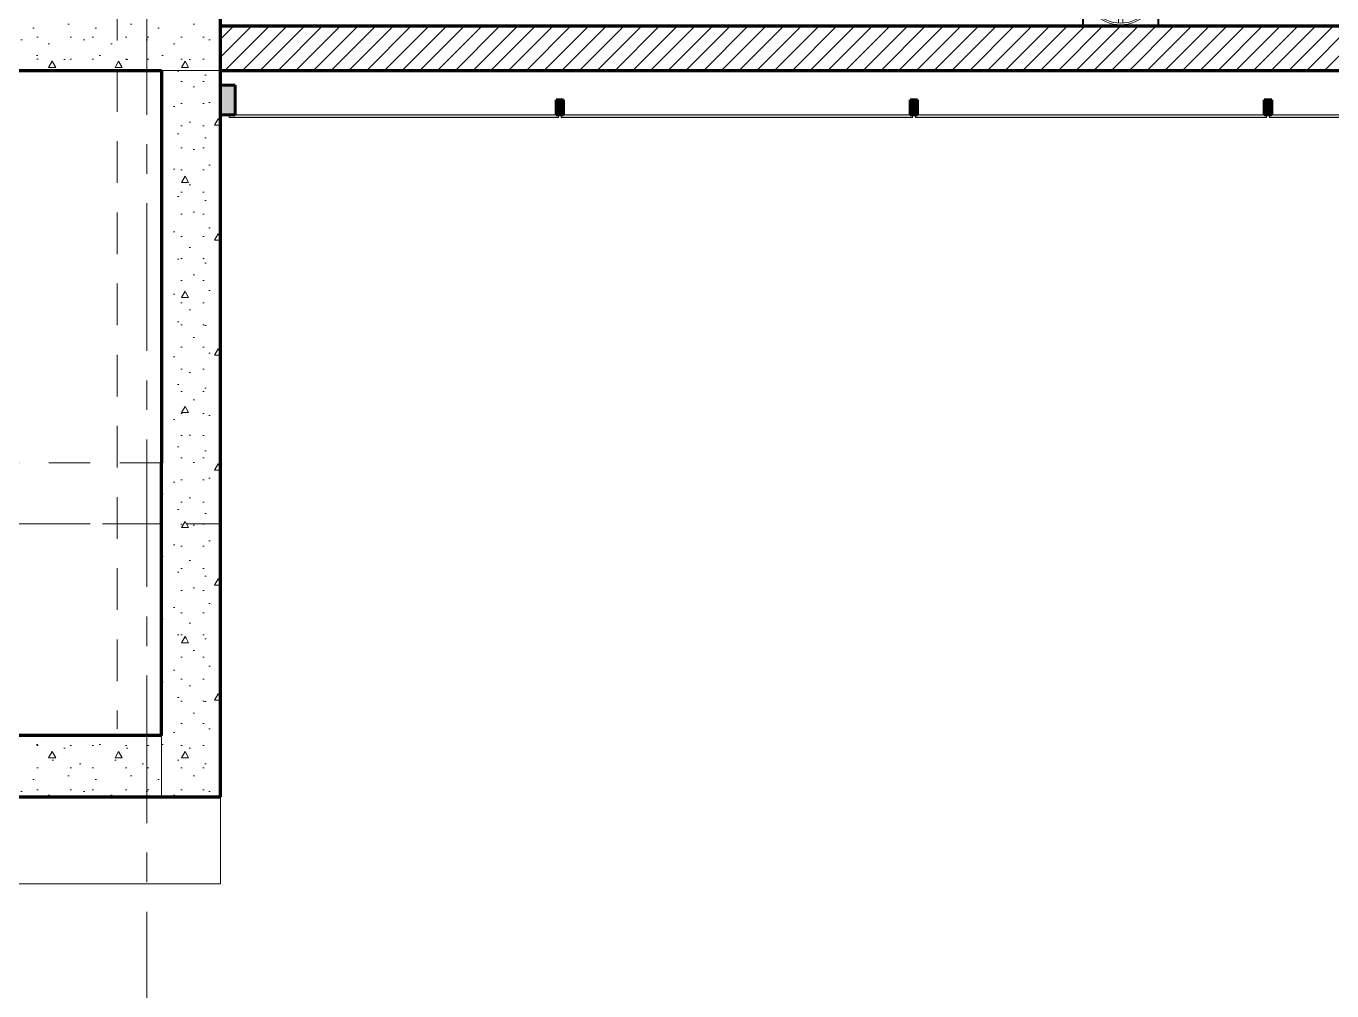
# Model space of a CAD drawing. Header units: inches. Extents: x -19 to 5698, y -728 to 92.
# Drawn here: x 228.911 to 233.336, y 4.082 to 7.35 of the extents above; entities that cross this region are included whole.
import ezdxf

# ---------------------------------------------------------------- set-up
doc = ezdxf.new("R2010")
doc.units = ezdxf.units.IN
doc.header["$MEASUREMENT"] = 0
doc.set_wipeout_variables(frame=1)
for name, pattern in [('Hidden Line', [0.195611, 0.141111, -0.0545]), ('Línea Oculta', [0.195611, 0.141111, -0.0545]), ('Punto & Raya', [0.65, 0.5, -0.075, 0, -0.075]), ('Rayas', [0.282222, 0.141111, -0.141111]), ('Wipeout_Contour', [1, 0, -1])]:
    doc.linetypes.add(name, pattern=pattern)
doc.layers.get('0').update_dxf_attribs({"color": 61})
for name, color, linetype in [('02 _ ARQ _ ALB _ Ejes Generales', 251, 'Continuous'), ('02 _ ARQ _ ZON _ Espacio.3D', 7, 'Continuous'), ('08 _ STR _ EXT _ 06 Columnas', 7, 'Continuous'), ('08 _ STR _ EXT _ 07 Losa Aligerada', 7, 'Continuous'), ('08 _ STR _ EXT _ 08 Placas Inclinadas', 7, 'Continuous'), ('08 _ STR _ EXT _ 09 Vigas', 251, 'Continuous'), ('Acabado - Muros', 7, 'Continuous'), ('Dibujo 2D - General', 7, 'Continuous'), ('Estructura - 04 MURO', 7, 'Continuous')]:
    doc.layers.add(name, color=color, linetype=linetype)
doc.layers.add('10 REM ACABADOS', color=170, linetype='Continuous', lineweight=13)
pattern_1 = [(0, (185.00004, 1e-08), (0, 0.3897114), [0.024375, -0.200625]), (0, (185.11254, 0.19486), (0, 0.3897114), [0.024375, -0.200625]), (60, (185.00004, 1e-08), (-0.3375, 0.1948557), [0.024375, -0.200625]), (60, (185.22504, 1e-08), (-0.3375, 0.1948557), [0.024375, -0.200625]), (120, (185.0244, 1e-08), (0.3375, 0.1948557), [0.024375, -0.200625]), (120, (185.2494, 1e-08), (0.3375, 0.1948557), [0.024375, -0.200625]), (0, (185.00004, 0.0375), (0, 0.075), [0, -0.075, 0, -0.1125]), (45, (185.03754, 0.0375), (-0.05303301, 0.05303301), [0, -0.05625, 0, -0.09375])]

# ---------------------------------------------------------------- blocks, each defined once
blk = doc.blocks.new('tomacorriente schuko 2+T')
at = {"color": 3}
for p, q in [((-0.1377, -0.0281, -162.36), (-0.1377, -0.1227, -162.36)), ((-0.1377, -0.0281, -162.36), (-0.0441, -0.0281, -162.36)), ((-0.1367, -0.0296, -162.36), (-0.1367, -0.1211, -162.36)), ((-0.1367, -0.0296, -162.36), (-0.1367, -0.1211, -162.36)), ((-0.1367, -0.0296, -162.36), (-0.0452, -0.0296, -162.36)), ((-0.1367, -0.0296, -162.36), (-0.0909, -0.0296, -162.36)), ((-0.0935, -0.0318, -162.36), (-0.0935, -0.0465, -162.36)), ((-0.0909, -0.0296, -162.36), (-0.0452, -0.0296, -162.36)), ((-0.0883, -0.0318, -162.36), (-0.0883, -0.0465, -162.36)), ((-0.0452, -0.0296, -162.36), (-0.0452, -0.1211, -162.36)), ((-0.0452, -0.0296, -162.36), (-0.0452, -0.1211, -162.36)), ((-0.0441, -0.0281, -162.36), (-0.0441, -0.1227, -162.36)), ((-0.0935, -0.0465, -162.36), (-0.0883, -0.0465, -162.36)), ((-0.1261, -0.0496, -162.36), (-0.1261, -0.0701, -162.36)), ((-0.0557, -0.0496, -162.36), (-0.0557, -0.0701, -162.36)), ((-0.1342, -0.0701, -162.36), (-0.1261, -0.0701, -162.36)), ((-0.0557, -0.0701, -162.36), (-0.0476, -0.0701, -162.36)), ((-0.1342, -0.0806, -162.36), (-0.1261, -0.0806, -162.36)), ((-0.1261, -0.0806, -162.36), (-0.1261, -0.1011, -162.36)), ((-0.0557, -0.0806, -162.36), (-0.0476, -0.0806, -162.36)), ((-0.0557, -0.0806, -162.36), (-0.0557, -0.1011, -162.36)), ((-0.0935, -0.1043, -162.36), (-0.0883, -0.1043, -162.36)), ((-0.0935, -0.1043, -162.36), (-0.0935, -0.1189, -162.36)), ((-0.0883, -0.1043, -162.36), (-0.0883, -0.1189, -162.36)), ((-0.1377, -0.1227, -162.36), (-0.0441, -0.1227, -162.36)), ((-0.1367, -0.1211, -162.36), (-0.0452, -0.1211, -162.36)), ((-0.1367, -0.1211, -162.36), (-0.0909, -0.1211, -162.36)), ((-0.0909, -0.1211, -162.36), (-0.0452, -0.1211, -162.36))]:
    blk.add_line(p, q, dxfattribs=at)
for centre, radius in [((-0.0909, -0.0754, -162.36), 0.0457), ((-0.0909, -0.0754, -162.36), 0.0436), ((-0.1109, -0.0754, -162.36), 0.00505), ((-0.091, -0.0755, -162.36), 0.00406), ((-0.0709, -0.0754, -162.36), 0.00505)]:
    blk.add_circle(centre, radius, dxfattribs=at)

msp = doc.modelspace()

# ---------------------------------------------------------------- hatches: boundary and pattern name
at = {"layer": '08 _ STR _ EXT _ 08 Placas Inclinadas', "linetype": 'Continuous', "lineweight": 9}
h = msp.add_hatch(dxfattribs=at)
h.set_pattern_fill('HORMIGÓN_EN_MASA_0002', color=250, style=0, pattern_type=2)
h.set_pattern_definition(pattern_1)
h.paths.add_polyline_path([(229.37, 5.8707), (229.4996, 4.9463), (229.57, 4.9463), (229.57, 7.2), (229.37, 7.2)])
h = msp.add_hatch(dxfattribs=at)
h.set_pattern_fill('HORMIGÓN_EN_MASA_0002', color=250, style=0, pattern_type=2)
h.set_pattern_definition(pattern_1)
h.paths.add_polyline_path([(229.3991, 5.6637), (229.37, 5.8707), (229.37, 5.6637)])
h = msp.add_hatch(dxfattribs=at)
h.set_pattern_fill('HORMIGÓN_EN_MASA_0002', color=250, style=0, pattern_type=2)
h.set_pattern_definition(pattern_1)
h.paths.add_polyline_path([(229.37, 4.9463), (229.4996, 4.9463), (229.3991, 5.6637), (229.37, 5.6637)])
at = {"layer": 'Acabado - Muros', "linetype": 'Continuous', "lineweight": 0}
for points in [[(229.62, 7.15), (229.57, 7.15), (229.57, 7.05), (229.62, 7.05)], [(230.7075, 7.1), (230.7075, 7.05), (230.7325, 7.05), (230.7325, 7.1)], [(231.9075, 7.1), (231.9075, 7.05), (231.9325, 7.05), (231.9325, 7.1)], [(233.1075, 7.1), (233.1075, 7.05), (233.1325, 7.05), (233.1325, 7.1)]]:
    msp.add_hatch(color=254, dxfattribs=at).paths.add_polyline_path(points)
at = {"layer": 'Acabado - Muros', "linetype": 'Continuous', "lineweight": 9}
for points in [[(229.6, 7.04), (230.715, 7.04), (230.715, 7.05), (229.6, 7.05)], [(230.725, 7.04), (231.915, 7.04), (231.915, 7.05), (230.725, 7.05)], [(231.925, 7.04), (233.115, 7.04), (233.115, 7.05), (231.925, 7.05)], [(233.125, 7.04), (234.315, 7.04), (234.315, 7.05), (233.125, 7.05)]]:
    msp.add_hatch(color=250, dxfattribs=at).paths.add_polyline_path(points)

# ---------------------------------------------------------------- linework, layer by layer
at = {"layer": '02 _ ARQ _ ZON _ Espacio.3D', "color": 254, "linetype": 'Continuous', "lineweight": 0, "flags": 128}
msp.add_lwpolyline([(229.22, 11.45), (229.22, 8.1), (229.57, 8.1), (229.57, 7.35), (234.42, 7.35), (234.42, 8.35), (234.27, 8.35), (234.2699, 11.45)], close=True, dxfattribs=at)
msp.add_lwpolyline([(228.3699, 4.9463), (229.37, 4.9463), (229.37, 7.2), (228.67, 7.2)], dxfattribs=at)
at = {"layer": '08 _ STR _ EXT _ 07 Losa Aligerada', "color": 7, "linetype": 'Rayas', "lineweight": 18, "flags": 128}
msp.add_lwpolyline([(193.22, 11.97, 1.049431), (198.7937, 6.3), (209.6003, 6.3), (209.6003, 6.2005), (214.7981, 6.2005), (214.7981, 7.2), (222.07, 7.2), (222.07, 5.6637), (223.2699, 5.6637), (223.2699, 4.2), (228.3699, 4.2), (228.3699, 5.6637), (229.57, 5.6637), (229.57, 7.2), (236.57, 7.2), (236.57, 14.9999), (236.57, 15.1499), (236.57, 15.1499), (236.57, 15.7999), (236.57, 15.7999), (236.57, 18.1001), (236.57, 20.35), (234.07, 20.35), (231.67, 20.35), (231.67, 22.35), (231.67, 22.6), (231.67, 24.5), (231.67, 24.75), (231.67, 26.75), (236.57, 26.75), (236.57, 29.7), (236.57, 35.2005), (236.57, 39.9), (228.67, 39.9), (223.5529, 39.9), (223.5529, 40.9), (218.9324, 40.9), (218.9324, 39.9), (208.37, 39.9), (208.37, 41.4352), (207.42, 41.4352), (207.42, 42.9), (202.22, 42.9), (202.22, 41.4352), (201.2699, 41.4352), (201.2699, 39.9), (196.2701, 39.9), (196.2701, 41.1), (192.8701, 41.1), (192.8701, 37.7), (194.07, 37.7), (194.07, 33.9), (193.17, 33.9), (193.17, 21.2663), (193.22, 21.2663)], format="xyb", close=True, dxfattribs=at)
at = {"layer": '08 _ STR _ EXT _ 07 Losa Aligerada', "color": 7, "linetype": 'Continuous', "lineweight": 18, "flags": 128}
msp.add_lwpolyline([(228.3699, 4.4445), (229.37, 4.4445), (229.37, 7.2), (236.57, 7.2), (236.57, 14.9999), (236.57, 15.1499), (236.57, 15.1499), (236.57, 15.7999), (236.57, 15.7999), (236.57, 18.1001), (236.57, 20.35), (234.07, 20.35), (231.67, 20.35), (231.67, 22.35), (231.67, 22.6), (231.67, 24.5), (231.67, 24.75), (231.67, 26.75), (236.07, 26.75), (236.57, 26.75), (236.57, 39.9)], dxfattribs=at)
at = {"layer": '08 _ STR _ EXT _ 08 Placas Inclinadas', "color": 7, "linetype": 'Continuous', "lineweight": 80}
for p, q in [((229.37, 5.6637), (229.37, 5.8707)), ((229.37, 5.6637), (229.37, 5.8707)), ((229.37, 4.9463), (229.37, 5.6637)), ((229.37, 4.9463), (229.37, 5.6637)), ((229.37, 4.9463), (228.3699, 4.9463))]:
    msp.add_line(p, q, dxfattribs=at)
at = {"layer": '08 _ STR _ EXT _ 08 Placas Inclinadas', "color": 251, "linetype": 'Línea Oculta', "lineweight": 13}
msp.add_line((229.37, 5.6637), (228.3699, 5.6637), dxfattribs=at)
at = {"layer": '08 _ STR _ EXT _ 08 Placas Inclinadas', "color": 7, "linetype": 'Continuous', "lineweight": 80, "flags": 128}
for points in [[(229.37, 7.2), (229.37, 5.8707)], [(229.57, 4.9463), (229.57, 7.2)]]:
    msp.add_lwpolyline(points, dxfattribs=at)
at = {"layer": '08 _ STR _ EXT _ 08 Placas Inclinadas', "color": 251, "linetype": 'Línea Oculta', "lineweight": 13, "flags": 128}
msp.add_lwpolyline([(229.37, 5.8707), (228.3699, 5.8707)], dxfattribs=at)
at = {"layer": 'Acabado - Muros', "color": 7, "linetype": 'Continuous', "lineweight": 60}
for p, q in [((229.57, 7.15), (229.57, 7.05)), ((229.62, 7.15), (229.57, 7.15)), ((229.62, 7.15), (229.62, 7.05)), ((230.7075, 7.1), (230.7075, 7.05)), ((230.7325, 7.1), (230.7075, 7.1)), ((230.7325, 7.1), (230.7325, 7.05)), ((231.9075, 7.1), (231.9075, 7.05)), ((231.9325, 7.1), (231.9075, 7.1)), ((231.9325, 7.1), (231.9325, 7.05)), ((233.1075, 7.1), (233.1075, 7.05)), ((233.1325, 7.1), (233.1075, 7.1)), ((233.1325, 7.1), (233.1325, 7.05)), ((229.62, 7.05), (229.57, 7.05)), ((230.7325, 7.05), (230.7075, 7.05)), ((231.9325, 7.05), (231.9075, 7.05)), ((233.1325, 7.05), (233.1075, 7.05))]:
    msp.add_line(p, q, dxfattribs=at)
at = {"layer": 'Acabado - Muros', "color": 7, "linetype": 'Continuous', "lineweight": 13, "flags": 128}
for points in [[(229.6, 7.04), (229.6, 7.05), (230.715, 7.05), (230.715, 7.04)], [(230.725, 7.04), (230.725, 7.05), (231.915, 7.05), (231.915, 7.04)], [(231.925, 7.04), (231.925, 7.05), (233.115, 7.05), (233.115, 7.04)], [(233.125, 7.04), (233.125, 7.05), (234.315, 7.05), (234.315, 7.04)]]:
    msp.add_lwpolyline(points, close=True, dxfattribs=at)
at = {"layer": 'Dibujo 2D - General', "color": 7, "linetype": 'Hidden Line', "lineweight": 13}
msp.add_lwpolyline([(229.22, 11.3), (229.22, 4.9691)], dxfattribs=at)

# ---------------------------------------------------------------- next in the draw order: wipeouts: each hides what was drawn before it
at = {"color": 254, "linetype": 'Wipeout_Contour', "lineweight": 0, "ltscale": 4957.543889}
msp.add_wipeout([(229.57, 4.7392), (229.5287, 4.7392), (229.57, 4.4445)], dxfattribs=at).dxf.layer = '08 _ STR _ EXT _ 08 Placas Inclinadas'
at = {"color": 254, "linetype": 'Wipeout_Contour', "lineweight": 0, "ltscale": 6623.016331}
msp.add_wipeout([(229.57, 7.2), (235.67, 7.2), (235.67, 7.35), (229.57, 7.35)], dxfattribs=at).dxf.layer = 'Estructura - 04 MURO'

# ---------------------------------------------------------------- next in the draw order: hatches: boundary and pattern name
at = {"layer": '08 _ STR _ EXT _ 06 Columnas', "linetype": 'Continuous', "lineweight": 9}
h = msp.add_hatch(dxfattribs=at)
h.set_pattern_fill('HORMIGÓN_EN_MASA_0002', style=0, pattern_type=2)
h.set_pattern_definition(pattern_1)
h.paths.add_polyline_path([(229.07, 7.7), (228.67, 7.7), (228.67, 7.2), (229.37, 7.2), (229.37, 7.35), (229.57, 7.35), (229.57, 8.1), (229.07, 8.1)])
h = msp.add_hatch(dxfattribs=at)
h.set_pattern_fill('HORMIGÓN_EN_MASA_0002', style=0, pattern_type=2)
h.set_pattern_definition(pattern_1)
h.paths.add_polyline_path([(229.57, 7.2), (229.37, 7.35), (229.37, 7.2)])
h = msp.add_hatch(dxfattribs=at)
h.set_pattern_fill('HORMIGÓN_EN_MASA_0002', style=0, pattern_type=2)
h.set_pattern_definition(pattern_1)
h.paths.add_polyline_path([(229.37, 7.35), (229.57, 7.2), (229.57, 7.35)])
at = {"layer": '08 _ STR _ EXT _ 08 Placas Inclinadas', "linetype": 'Continuous', "lineweight": 9}
h = msp.add_hatch(dxfattribs=at)
h.set_pattern_fill('HORMIGÓN_EN_MASA_0002', color=250, style=0, pattern_type=2)
h.set_pattern_definition(pattern_1)
h.paths.add_polyline_path([(229.4996, 4.9463), (229.5287, 4.7392), (229.57, 4.7392), (229.57, 4.9463)])
at = {"layer": 'Estructura - 04 MURO', "linetype": 'Continuous', "lineweight": 5}
h = msp.add_hatch(dxfattribs=at)
h.set_pattern_fill('LADRILLO_COMÚN_0002', color=250, style=0, pattern_type=2)
h.set_pattern_definition([(45, (185.00004, 1e-08), (-0.030052038, 0.030052038), [])])
h.paths.add_polyline_path([(229.57, 7.2), (235.67, 7.2), (235.67, 7.35), (229.57, 7.35)])

# ---------------------------------------------------------------- next in the draw order: linework, layer by layer
at = {"layer": '08 _ STR _ EXT _ 06 Columnas', "color": 7, "linetype": 'Continuous', "lineweight": 80, "flags": 128}
for points in [[(229.57, 7.35), (229.57, 8.1), (229.07, 8.1), (229.07, 7.7), (228.67, 7.7), (228.67, 7.2), (229.37, 7.2)], [(229.57, 7.2), (229.57, 7.35)]]:
    msp.add_lwpolyline(points, dxfattribs=at)
at = {"layer": '08 _ STR _ EXT _ 09 Vigas', "color": 251, "linetype": 'Hidden Line', "lineweight": 13, "true_color": 0x636466}
for p, q in [((194.57, 7.2), (236.57, 7.2)), ((229.57, 7.2), (229.07, 7.2))]:
    msp.add_line(p, q, dxfattribs=at)
at = {"layer": 'Estructura - 04 MURO', "color": 7, "linetype": 'Continuous', "lineweight": 80, "flags": 128}
for points in [[(234.27, 7.35), (229.57, 7.35)], [(229.57, 7.2), (235.67, 7.2)]]:
    msp.add_lwpolyline(points, dxfattribs=at)

# ---------------------------------------------------------------- next in the draw order: block references
at = {"layer": '10 REM ACABADOS', "xscale": 2.759423129612763, "yscale": 2.759423129612763, "zscale": 2.759423129612763, "rotation": 180.0990031473628}
msp.add_blockref('tomacorriente schuko 2+T', (232.3699, 7.2721, 448.0199), dxfattribs=at)

# ---------------------------------------------------------------- next in the draw order: wipeouts: each hides what was drawn before it
at = {"color": 254, "linetype": 'Wipeout_Contour', "lineweight": 0, "ltscale": 6608.370866}
msp.add_wipeout([(228.3699, 4.4445), (229.57, 4.4445), (229.5287, 4.7392), (228.3699, 4.7392)], dxfattribs=at).dxf.layer = '08 _ STR _ EXT _ 08 Placas Inclinadas'

# ---------------------------------------------------------------- next in the draw order: hatches: boundary and pattern name
at = {"layer": '08 _ STR _ EXT _ 08 Placas Inclinadas', "linetype": 'Continuous', "lineweight": 9}
h = msp.add_hatch(dxfattribs=at)
h.set_pattern_fill('HORMIGÓN_EN_MASA_0002', color=250, style=0, pattern_type=2)
h.set_pattern_definition(pattern_1)
h.paths.add_polyline_path([(229.37, 4.9463), (228.3699, 4.9463), (228.3699, 4.7392), (229.37, 4.7392)])
h = msp.add_hatch(dxfattribs=at)
h.set_pattern_fill('HORMIGÓN_EN_MASA_0002', color=250, style=0, pattern_type=2)
h.set_pattern_definition(pattern_1)
h.paths.add_polyline_path([(229.37, 4.7392), (229.5287, 4.7392), (229.4996, 4.9463), (229.37, 4.9463)])

# ---------------------------------------------------------------- next in the draw order: linework, layer by layer
at = {"layer": '02 _ ARQ _ ALB _ Ejes Generales', "color": 251, "linetype": 'Punto & Raya', "lineweight": 13, "true_color": 0x636466}
msp.add_line((229.32, 3.05), (229.32, 44.9), dxfattribs=at)
at = {"layer": '08 _ STR _ EXT _ 08 Placas Inclinadas', "color": 7, "linetype": 'Continuous', "lineweight": 80}
for p, q in [((228.3699, 4.7392), (229.37, 4.7392)), ((229.37, 4.7392), (229.5287, 4.7392)), ((229.5287, 4.7392), (229.57, 4.7392))]:
    msp.add_line(p, q, dxfattribs=at)
at = {"layer": '08 _ STR _ EXT _ 08 Placas Inclinadas', "color": 7, "linetype": 'Continuous', "lineweight": 80, "flags": 128}
msp.add_lwpolyline([(229.57, 4.7392), (229.57, 4.9463)], dxfattribs=at)
at = {"layer": '08 _ STR _ EXT _ 08 Placas Inclinadas', "color": 7, "linetype": 'Continuous', "lineweight": 13, "flags": 128}
for points in [[(229.57, 4.4445), (229.57, 4.7392)], [(228.3699, 4.4445), (229.57, 4.4445)]]:
    msp.add_lwpolyline(points, dxfattribs=at)

doc.saveas('drawing.dxf')
